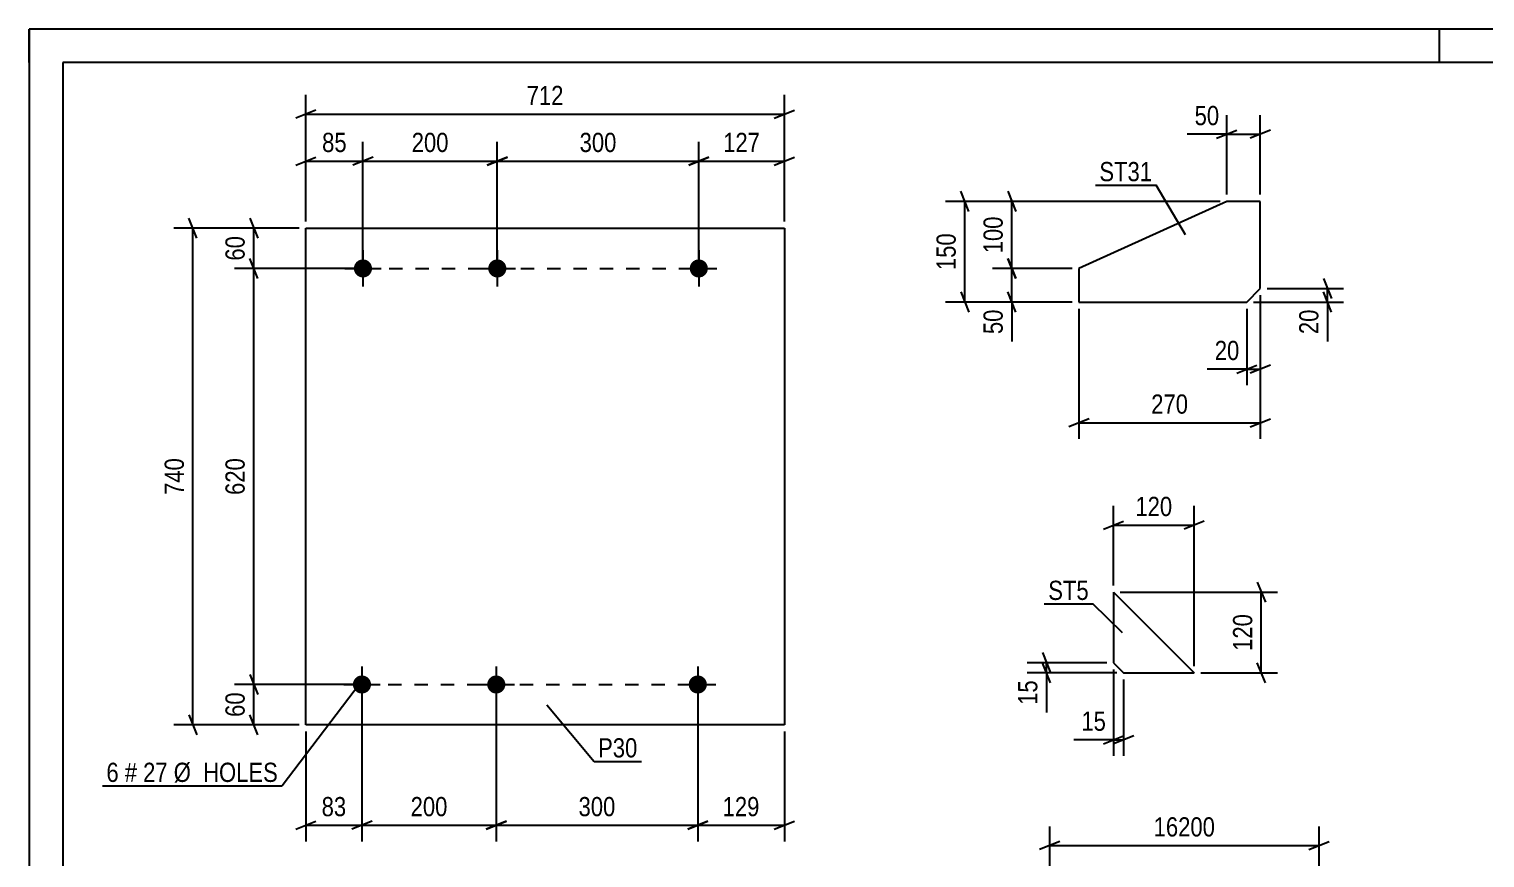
# Model space of a CAD drawing. Header units: millimetres. Extents: x 0 to 420, y 0 to 297.
# Drawn here: x 0 to 216.7, y 173.5 to 297 of the extents above; entities that cross this region are included whole.
import ezdxf

# ---------------------------------------------------------------- set-up
doc = ezdxf.new("R2010")
doc.units = ezdxf.units.MM
doc.linetypes.add('DXK_LINE_DOT2', pattern=[3.9198, 1.9599, -1.9599])
doc.styles.add('Arial Narrow', font='ARIALN.TTF', dxfattribs={"height": 0.2})

# ---------------------------------------------------------------- blocks, each defined once
blk = doc.blocks.new('Unknown-122569878-1134')
at = {"color": 5, "linetype": 'Continuous'}
for p, q in [((420, 297), (0, 297)), ((0, 297), (0, 0)), ((0, 292), (0, 297)), ((210, 292), (210, 297)), ((415, 292), (5, 292)), ((5, 292), (5, 5))]:
    blk.add_line(p, q, dxfattribs=at)
blk = doc.blocks.new('Part-122569878-10540 - 10539')
at = {"color": 2, "linetype": 'Continuous'}
for p, q in [((178.3, 271.33), (156.3, 261.33)), ((183.3, 271.33), (178.3, 271.33)), ((183.3, 258.33), (183.3, 271.33)), ((156.3, 261.33), (156.3, 256.33)), ((181.3, 256.33), (183.3, 258.33)), ((156.3, 256.33), (181.3, 256.33))]:
    blk.add_line(p, q, dxfattribs=at)
blk = doc.blocks.new('Part-122569878-10514 - 10513')
at = {"color": 2, "linetype": 'Continuous'}
for p, q in [((41.2, 193.33), (41.2, 267.33)), ((41.2, 267.33), (112.44, 267.33)), ((112.44, 267.33), (112.44, 193.33)), ((112.44, 193.33), (41.2, 193.33))]:
    blk.add_line(p, q, dxfattribs=at)
blk = doc.blocks.new('Bolt-122569878-10515 - 10513')
at = {"linetype": 'Continuous'}
for points in [[(49.7, 262.68, -1), (49.7, 259.98, -1)], [(69.7, 262.68, -1), (69.7, 259.98, -1)], [(99.7, 262.68, -1), (99.7, 259.98, -1)]]:
    blk.add_hatch(color=1, dxfattribs=at).paths.add_polyline_path(points)
at = {"color": 1, "linetype": 'Continuous'}
for p, q in [((49.7, 264.03), (49.7, 258.63)), ((69.7, 264.03), (69.7, 258.63)), ((99.7, 264.03), (99.7, 258.63)), ((47, 261.33), (52.4, 261.33)), ((67, 261.33), (72.4, 261.33)), ((97, 261.33), (102.4, 261.33))]:
    blk.add_line(p, q, dxfattribs=at)
blk = doc.blocks.new('Bolt-122569878-10516 - 10513')
at = {"linetype": 'Continuous'}
for points in [[(49.55, 200.68, -1), (49.55, 197.98, -1)], [(69.55, 200.68, -1), (69.55, 197.98, -1)], [(99.55, 200.68, -1), (99.55, 197.98, -1)]]:
    blk.add_hatch(color=1, dxfattribs=at).paths.add_polyline_path(points)
at = {"color": 1, "linetype": 'Continuous'}
for p, q in [((49.55, 202.03), (49.55, 196.63)), ((69.55, 202.03), (69.55, 196.63)), ((99.55, 202.03), (99.55, 196.63)), ((46.85, 199.33), (52.25, 199.33)), ((66.85, 199.33), (72.25, 199.33)), ((96.85, 199.33), (102.25, 199.33))]:
    blk.add_line(p, q, dxfattribs=at)
blk = doc.blocks.new('Part-122569878-10594 - 10593')
at = {"color": 2, "linetype": 'Continuous'}
for p, q in [((161.45, 213.08), (161.45, 202.58)), ((161.45, 213.08), (173.45, 201.08)), ((161.45, 202.58), (162.95, 201.08)), ((162.95, 201.08), (173.45, 201.08))]:
    blk.add_line(p, q, dxfattribs=at)
blk = doc.blocks.new('Line-122569878-12328 - 10513')
at = {"color": 1, "linetype": 'DXK_LINE_DOT2'}
blk.add_line((49.7, 261.33), (99.7, 261.33), dxfattribs=at)
blk = doc.blocks.new('Line-122569878-12341 - 10513')
at = {"color": 1, "linetype": 'DXK_LINE_DOT2'}
blk.add_line((49.55, 199.33), (99.55, 199.33), dxfattribs=at)
blk = doc.blocks.new('StraightDimension-122569878-10867 - 10539')
at = {"color": 7, "linetype": 'Continuous'}
for p, q in [((183.3, 257.33), (183.3, 235.94)), ((156.3, 255.33), (156.3, 235.94)), ((157.8, 238.94), (154.8, 237.74)), ((181.8, 237.74), (184.8, 238.94)), ((156.3, 238.34), (183.3, 238.34))]:
    blk.add_line(p, q, dxfattribs=at)
at = {"color": 0}
blk.add_wipeout([(173.14, 239.09), (173.14, 243.29), (166.46, 243.29), (166.46, 239.09)], dxfattribs=at)
at = {"color": 3, "style": 'Arial Narrow'}
blk.add_text('270', height=2.863, dxfattribs=at).set_placement((167.06, 239.69))
blk = doc.blocks.new('StraightDimension-122569878-10861 - 10539')
at = {"color": 7, "linetype": 'Continuous'}
for p, q in [((177.3, 271.33), (143.45, 271.33)), ((145.7, 272.83), (146.9, 269.83)), ((146.3, 261.33), (146.3, 271.33)), ((146.9, 259.83), (145.7, 262.83)), ((155.3, 261.33), (143.45, 261.33))]:
    blk.add_line(p, q, dxfattribs=at)
at = {"color": 0}
blk.add_wipeout([(145.55, 269.67), (141.35, 269.67), (141.35, 262.99), (145.55, 262.99)], dxfattribs=at)
at = {"color": 3, "style": 'Arial Narrow'}
blk.add_text('100', height=2.863, rotation=90.0002, dxfattribs=at).set_placement((144.95, 263.59))
blk = doc.blocks.new('StraightDimension-122569878-10853 - 10539')
at = {"color": 7, "linetype": 'Continuous'}
for p, q in [((178.3, 272.33), (178.3, 284.18)), ((183.3, 272.33), (183.3, 284.18)), ((176.8, 280.73), (179.8, 281.93)), ((184.8, 281.93), (181.8, 280.73)), ((178.3, 281.33), (183.3, 281.33))]:
    blk.add_line(p, q, dxfattribs=at)
at = {"color": 0}
blk.add_wipeout([(177.77, 282.08), (177.77, 286.28), (172.92, 286.28), (172.92, 282.08)], dxfattribs=at)
at = {"color": 7, "linetype": 'Continuous'}
blk.add_line((178.3, 281.33), (172.39, 281.33), dxfattribs=at)
blk.add_line((178.3, 281.33), (172.39, 281.33), dxfattribs=at)
at = {"color": 3, "style": 'Arial Narrow'}
blk.add_text('50', height=2.863, dxfattribs=at).set_placement((173.52, 282.68))
blk = doc.blocks.new('StraightDimension-122569878-10857 - 10539')
at = {"color": 7, "linetype": 'Continuous'}
for p, q in [((184.3, 258.33), (195.7, 258.33)), ((192.7, 259.83), (193.9, 256.83)), ((193.3, 256.33), (193.3, 258.33)), ((182.3, 256.33), (195.7, 256.33)), ((193.9, 254.83), (192.7, 257.83))]:
    blk.add_line(p, q, dxfattribs=at)
at = {"color": 0}
blk.add_wipeout([(192.55, 255.81), (188.35, 255.81), (188.35, 250.95), (192.55, 250.95)], dxfattribs=at)
at = {"color": 7, "linetype": 'Continuous'}
blk.add_line((193.3, 256.33), (193.3, 250.43), dxfattribs=at)
blk.add_line((193.3, 256.33), (193.3, 250.43), dxfattribs=at)
at = {"color": 3, "style": 'Arial Narrow'}
blk.add_text('20', height=2.863, rotation=90.0002, dxfattribs=at).set_placement((191.95, 251.55))
blk = doc.blocks.new('StraightDimension-122569878-10849 - 10539')
at = {"color": 7, "linetype": 'Continuous'}
for p, q in [((183.3, 257.33), (183.3, 243.93)), ((181.3, 255.33), (181.3, 243.93)), ((179.8, 245.73), (182.8, 246.93)), ((181.3, 246.33), (183.3, 246.33)), ((184.8, 246.93), (181.8, 245.73))]:
    blk.add_line(p, q, dxfattribs=at)
at = {"color": 0}
blk.add_wipeout([(180.77, 247.08), (180.77, 251.28), (175.92, 251.28), (175.92, 247.08)], dxfattribs=at)
at = {"color": 7, "linetype": 'Continuous'}
blk.add_line((181.3, 246.33), (175.39, 246.33), dxfattribs=at)
blk.add_line((181.3, 246.33), (175.39, 246.33), dxfattribs=at)
at = {"color": 3, "style": 'Arial Narrow'}
blk.add_text('20', height=2.863, dxfattribs=at).set_placement((176.52, 247.68))
blk = doc.blocks.new('StraightDimension-122569878-10862 - 10539')
at = {"color": 7, "linetype": 'Continuous'}
for p, q in [((145.7, 262.83), (146.9, 259.83)), ((155.3, 261.33), (143.45, 261.33)), ((146.3, 256.33), (146.3, 261.33)), ((155.3, 256.33), (143.45, 256.33)), ((146.9, 254.83), (145.7, 257.83))]:
    blk.add_line(p, q, dxfattribs=at)
at = {"color": 0}
blk.add_wipeout([(145.55, 255.81), (141.35, 255.81), (141.35, 250.95), (145.55, 250.95)], dxfattribs=at)
at = {"color": 7, "linetype": 'Continuous'}
blk.add_line((146.3, 256.33), (146.3, 250.43), dxfattribs=at)
blk.add_line((146.3, 256.33), (146.3, 250.43), dxfattribs=at)
at = {"color": 3, "style": 'Arial Narrow'}
blk.add_text('50', height=2.863, rotation=90.0002, dxfattribs=at).set_placement((144.95, 251.55))
blk = doc.blocks.new('StraightDimension-122569878-10871 - 10539')
at = {"color": 7, "linetype": 'Continuous'}
for p, q in [((177.3, 271.33), (136.45, 271.33)), ((139.9, 269.83), (138.7, 272.83)), ((139.3, 256.33), (139.3, 271.33)), ((155.3, 256.33), (136.45, 256.33)), ((138.7, 257.83), (139.9, 254.83))]:
    blk.add_line(p, q, dxfattribs=at)
at = {"color": 0}
blk.add_wipeout([(138.55, 267.17), (134.35, 267.17), (134.35, 260.49), (138.55, 260.49)], dxfattribs=at)
at = {"color": 3, "style": 'Arial Narrow'}
blk.add_text('150', height=2.863, rotation=90.0002, dxfattribs=at).set_placement((137.95, 261.09))
blk = doc.blocks.new('StraightDimension-122569878-10875 - 10557')
at = {"color": 7, "linetype": 'Continuous'}
for p, q in [((151.94, 166.33), (151.94, 178.18)), ((192.04, 166.33), (192.04, 178.18)), ((153.44, 175.93), (150.44, 174.73)), ((190.54, 174.73), (193.54, 175.93)), ((151.94, 175.33), (192.04, 175.33))]:
    blk.add_line(p, q, dxfattribs=at)
at = {"color": 0}
blk.add_wipeout([(177.16, 176.08), (177.16, 180.28), (166.82, 180.28), (166.82, 176.08)], dxfattribs=at)
at = {"color": 3, "style": 'Arial Narrow'}
blk.add_text('16200', height=2.863, dxfattribs=at).set_placement((167.42, 176.68))
blk = doc.blocks.new('StraightDimension-122569878-10777 - 10513')
at = {"color": 7, "linetype": 'Continuous'}
for p, q in [((32.84, 268.83), (34.04, 265.83)), ((40.2, 267.33), (30.59, 267.33)), ((33.44, 261.33), (33.44, 267.33)), ((34.04, 259.83), (32.84, 262.83)), ((48.7, 261.33), (30.59, 261.33))]:
    blk.add_line(p, q, dxfattribs=at)
at = {"color": 0}
blk.add_wipeout([(32.69, 266.75), (28.49, 266.75), (28.49, 261.9), (32.69, 261.9)], dxfattribs=at)
at = {"color": 3, "style": 'Arial Narrow'}
blk.add_text('60', height=2.863, rotation=90.0002, dxfattribs=at).set_placement((32.09, 262.5))
blk = doc.blocks.new('StraightDimension-122569878-10789 - 10513')
at = {"color": 7, "linetype": 'Continuous'}
for p, q in [((24.99, 265.83), (23.79, 268.83)), ((40.2, 267.33), (21.54, 267.33)), ((24.39, 193.33), (24.39, 267.33)), ((40.2, 193.33), (21.54, 193.33)), ((23.79, 194.83), (24.99, 191.83))]:
    blk.add_line(p, q, dxfattribs=at)
at = {"color": 0}
blk.add_wipeout([(23.64, 233.67), (19.44, 233.67), (19.44, 226.98), (23.64, 226.98)], dxfattribs=at)
at = {"color": 3, "style": 'Arial Narrow'}
blk.add_text('740', height=2.863, rotation=90.0002, dxfattribs=at).set_placement((23.04, 227.58))
blk = doc.blocks.new('StraightDimension-122569878-10811 - 10513')
at = {"color": 7, "linetype": 'Continuous'}
for p, q in [((49.7, 262.33), (49.7, 280.18)), ((69.7, 262.33), (69.7, 280.18)), ((51.2, 277.93), (48.2, 276.73)), ((68.2, 276.73), (71.2, 277.93)), ((49.7, 277.33), (69.7, 277.33))]:
    blk.add_line(p, q, dxfattribs=at)
at = {"color": 0}
blk.add_wipeout([(63.04, 278.08), (63.04, 282.28), (56.36, 282.28), (56.36, 278.08)], dxfattribs=at)
at = {"color": 3, "style": 'Arial Narrow'}
blk.add_text('200', height=2.863, dxfattribs=at).set_placement((56.96, 278.68))
blk = doc.blocks.new('StraightDimension-122569878-10778 - 10513')
at = {"color": 7, "linetype": 'Continuous'}
for p, q in [((34.04, 259.83), (32.84, 262.83)), ((48.7, 261.33), (30.59, 261.33)), ((33.44, 199.33), (33.44, 261.33)), ((32.84, 200.83), (34.04, 197.83)), ((48.55, 199.33), (30.59, 199.33))]:
    blk.add_line(p, q, dxfattribs=at)
at = {"color": 0}
blk.add_wipeout([(32.69, 233.67), (28.49, 233.67), (28.49, 226.98), (32.69, 226.98)], dxfattribs=at)
at = {"color": 3, "style": 'Arial Narrow'}
blk.add_text('620', height=2.863, rotation=90.0002, dxfattribs=at).set_placement((32.09, 227.58))
blk = doc.blocks.new('StraightDimension-122569878-10779 - 10513')
at = {"color": 7, "linetype": 'Continuous'}
for p, q in [((32.84, 200.83), (34.04, 197.83)), ((48.55, 199.33), (30.59, 199.33)), ((33.44, 193.33), (33.44, 199.33)), ((40.2, 193.33), (30.59, 193.33)), ((34.04, 191.83), (32.84, 194.83))]:
    blk.add_line(p, q, dxfattribs=at)
at = {"color": 0}
blk.add_wipeout([(32.69, 198.75), (28.49, 198.75), (28.49, 193.9), (32.69, 193.9)], dxfattribs=at)
at = {"color": 3, "style": 'Arial Narrow'}
blk.add_text('60', height=2.863, rotation=90.0002, dxfattribs=at).set_placement((32.09, 194.5))
blk = doc.blocks.new('StraightDimension-122569878-10793 - 10513')
at = {"color": 7, "linetype": 'Continuous'}
for p, q in [((99.55, 198.33), (99.55, 175.95)), ((112.44, 192.33), (112.44, 175.95)), ((101.05, 178.95), (98.05, 177.75)), ((99.55, 178.35), (112.44, 178.35)), ((110.94, 177.75), (113.94, 178.95))]:
    blk.add_line(p, q, dxfattribs=at)
at = {"color": 0}
blk.add_wipeout([(109.34, 179.1), (109.34, 183.3), (102.65, 183.3), (102.65, 179.1)], dxfattribs=at)
at = {"color": 3, "style": 'Arial Narrow'}
blk.add_text('129', height=2.863, dxfattribs=at).set_placement((103.25, 179.7))
blk = doc.blocks.new('StraightDimension-122569878-10794 - 10513')
at = {"color": 7, "linetype": 'Continuous'}
for p, q in [((69.55, 198.33), (69.55, 175.95)), ((99.55, 198.33), (99.55, 175.95)), ((71.05, 178.95), (68.05, 177.75)), ((69.55, 178.35), (99.55, 178.35)), ((98.05, 177.75), (101.05, 178.95))]:
    blk.add_line(p, q, dxfattribs=at)
at = {"color": 0}
blk.add_wipeout([(87.89, 179.1), (87.89, 183.3), (81.2, 183.3), (81.2, 179.1)], dxfattribs=at)
at = {"color": 3, "style": 'Arial Narrow'}
blk.add_text('300', height=2.863, dxfattribs=at).set_placement((81.8, 179.7))
blk = doc.blocks.new('StraightDimension-122569878-10795 - 10513')
at = {"color": 7, "linetype": 'Continuous'}
for p, q in [((49.55, 198.33), (49.55, 175.95)), ((69.55, 198.33), (69.55, 175.95)), ((51.05, 178.95), (48.05, 177.75)), ((49.55, 178.35), (69.55, 178.35)), ((68.05, 177.75), (71.05, 178.95))]:
    blk.add_line(p, q, dxfattribs=at)
at = {"color": 0}
blk.add_wipeout([(62.89, 179.1), (62.89, 183.3), (56.2, 183.3), (56.2, 179.1)], dxfattribs=at)
at = {"color": 3, "style": 'Arial Narrow'}
blk.add_text('200', height=2.863, dxfattribs=at).set_placement((56.8, 179.7))
blk = doc.blocks.new('StraightDimension-122569878-10796 - 10513')
at = {"color": 7, "linetype": 'Continuous'}
for p, q in [((49.55, 198.33), (49.55, 175.95)), ((41.2, 192.33), (41.2, 175.95)), ((39.7, 177.75), (42.7, 178.95)), ((41.2, 178.35), (49.55, 178.35)), ((51.05, 178.95), (48.05, 177.75))]:
    blk.add_line(p, q, dxfattribs=at)
at = {"color": 0}
blk.add_wipeout([(47.8, 179.1), (47.8, 183.3), (42.95, 183.3), (42.95, 179.1)], dxfattribs=at)
at = {"color": 3, "style": 'Arial Narrow'}
blk.add_text('83', height=2.863, dxfattribs=at).set_placement((43.55, 179.7))
blk = doc.blocks.new('StraightDimension-122569878-10809 - 10513')
at = {"color": 7, "linetype": 'Continuous'}
for p, q in [((99.7, 262.33), (99.7, 280.18)), ((112.44, 268.33), (112.44, 280.18)), ((101.2, 277.93), (98.2, 276.73)), ((110.94, 276.73), (113.94, 277.93)), ((99.7, 277.33), (112.44, 277.33))]:
    blk.add_line(p, q, dxfattribs=at)
at = {"color": 0}
blk.add_wipeout([(109.41, 278.08), (109.41, 282.28), (102.73, 282.28), (102.73, 278.08)], dxfattribs=at)
at = {"color": 3, "style": 'Arial Narrow'}
blk.add_text('127', height=2.863, dxfattribs=at).set_placement((103.33, 278.68))
blk = doc.blocks.new('StraightDimension-122569878-10810 - 10513')
at = {"color": 7, "linetype": 'Continuous'}
for p, q in [((69.7, 262.33), (69.7, 280.18)), ((99.7, 262.33), (99.7, 280.18)), ((71.2, 277.93), (68.2, 276.73)), ((98.2, 276.73), (101.2, 277.93)), ((69.7, 277.33), (99.7, 277.33))]:
    blk.add_line(p, q, dxfattribs=at)
at = {"color": 0}
blk.add_wipeout([(88.04, 278.08), (88.04, 282.28), (81.36, 282.28), (81.36, 278.08)], dxfattribs=at)
at = {"color": 3, "style": 'Arial Narrow'}
blk.add_text('300', height=2.863, dxfattribs=at).set_placement((81.96, 278.68))
blk = doc.blocks.new('StraightDimension-122569878-10812 - 10513')
at = {"color": 7, "linetype": 'Continuous'}
for p, q in [((41.2, 268.33), (41.2, 280.18)), ((49.7, 262.33), (49.7, 280.18)), ((39.7, 276.73), (42.7, 277.93)), ((51.2, 277.93), (48.2, 276.73)), ((41.2, 277.33), (49.7, 277.33))]:
    blk.add_line(p, q, dxfattribs=at)
at = {"color": 0}
blk.add_wipeout([(47.88, 278.08), (47.88, 282.28), (43.02, 282.28), (43.02, 278.08)], dxfattribs=at)
at = {"color": 3, "style": 'Arial Narrow'}
blk.add_text('85', height=2.863, dxfattribs=at).set_placement((43.62, 278.68))
blk = doc.blocks.new('StraightDimension-122569878-10825 - 10513')
at = {"color": 7, "linetype": 'Continuous'}
for p, q in [((41.2, 268.33), (41.2, 287.18)), ((112.44, 268.33), (112.44, 287.18)), ((42.7, 284.93), (39.7, 283.73)), ((41.2, 284.33), (112.44, 284.33)), ((110.94, 283.73), (113.94, 284.93))]:
    blk.add_line(p, q, dxfattribs=at)
at = {"color": 0}
blk.add_wipeout([(80.16, 285.08), (80.16, 289.28), (73.48, 289.28), (73.48, 285.08)], dxfattribs=at)
at = {"color": 3, "style": 'Arial Narrow'}
blk.add_text('712', height=2.863, dxfattribs=at).set_placement((74.08, 285.68))
blk = doc.blocks.new('StraightDimension-122569878-10967 - 10593')
at = {"color": 7, "linetype": 'Continuous'}
for p, q in [((150.85, 204.08), (152.05, 201.08)), ((160.45, 202.58), (148.6, 202.58)), ((152.05, 199.58), (150.85, 202.58)), ((151.45, 201.08), (151.45, 202.58)), ((161.95, 201.08), (148.6, 201.08))]:
    blk.add_line(p, q, dxfattribs=at)
at = {"color": 0}
blk.add_wipeout([(150.7, 200.55), (146.5, 200.55), (146.5, 195.7), (150.7, 195.7)], dxfattribs=at)
at = {"color": 7, "linetype": 'Continuous'}
blk.add_line((151.45, 201.08), (151.45, 195.17), dxfattribs=at)
blk.add_line((151.45, 201.08), (151.45, 195.17), dxfattribs=at)
at = {"color": 3, "style": 'Arial Narrow'}
blk.add_text('15', height=2.863, rotation=90.0002, dxfattribs=at).set_placement((150.1, 196.3))
blk = doc.blocks.new('StraightDimension-122569878-10959 - 10593')
at = {"color": 7, "linetype": 'Continuous'}
for p, q in [((161.45, 201.58), (161.45, 188.68)), ((162.95, 200.08), (162.95, 188.68)), ((159.95, 190.48), (162.95, 191.68)), ((164.45, 191.68), (161.45, 190.48)), ((161.45, 191.08), (162.95, 191.08))]:
    blk.add_line(p, q, dxfattribs=at)
at = {"color": 0}
blk.add_wipeout([(160.92, 191.83), (160.92, 196.03), (156.06, 196.03), (156.06, 191.83)], dxfattribs=at)
at = {"color": 7, "linetype": 'Continuous'}
blk.add_line((161.45, 191.08), (155.54, 191.08), dxfattribs=at)
blk.add_line((161.45, 191.08), (155.54, 191.08), dxfattribs=at)
at = {"color": 3, "style": 'Arial Narrow'}
blk.add_text('15', height=2.863, dxfattribs=at).set_placement((156.66, 192.43))
blk = doc.blocks.new('StraightDimension-122569878-10971 - 10593')
at = {"color": 7, "linetype": 'Continuous'}
for p, q in [((182.85, 214.58), (184.05, 211.58)), ((162.45, 213.08), (185.85, 213.08)), ((183.45, 201.08), (183.45, 213.08)), ((184.05, 199.58), (182.85, 202.58)), ((174.45, 201.08), (185.85, 201.08))]:
    blk.add_line(p, q, dxfattribs=at)
at = {"color": 0}
blk.add_wipeout([(182.7, 210.42), (178.5, 210.42), (178.5, 203.74), (182.7, 203.74)], dxfattribs=at)
at = {"color": 3, "style": 'Arial Narrow'}
blk.add_text('120', height=2.863, rotation=90.0002, dxfattribs=at).set_placement((182.1, 204.34))
blk = doc.blocks.new('StraightDimension-122569878-10963 - 10593')
at = {"color": 7, "linetype": 'Continuous'}
for p, q in [((161.45, 214.08), (161.45, 225.93)), ((173.45, 202.08), (173.45, 225.93)), ((159.95, 222.48), (162.95, 223.68)), ((174.95, 223.68), (171.95, 222.48)), ((161.45, 223.08), (173.45, 223.08))]:
    blk.add_line(p, q, dxfattribs=at)
at = {"color": 0}
blk.add_wipeout([(170.79, 223.83), (170.79, 228.03), (164.1, 228.03), (164.1, 223.83)], dxfattribs=at)
at = {"color": 3, "style": 'Arial Narrow'}
blk.add_text('120', height=2.863, dxfattribs=at).set_placement((164.7, 224.43))
blk = doc.blocks.new('Mark-122569878-11091 - 10539')
at = {"color": 0}
blk.add_wipeout([(167.2, 274.33), (167.2, 277.33), (159.34, 277.33), (159.34, 274.33)], dxfattribs=at)
blk.add_wipeout([(167.2, 274.33), (167.2, 277.33), (159.34, 277.33), (159.34, 274.33)], dxfattribs=at)
at = {"color": 30, "linetype": 'Continuous'}
for p in [(158.74, 273.73), (172.14, 266.33)]:
    blk.add_line(p, (167.8, 273.73), dxfattribs=at)
at = {"color": 3, "style": 'Arial Narrow'}
blk.add_text('ST31', height=2.863, dxfattribs=at).set_placement((159.34, 274.33))
blk = doc.blocks.new('Mark-122569878-11077 - 10513')
at = {"color": 0}
blk.add_wipeout([(90.56, 188.46), (90.56, 191.46), (84.71, 191.46), (84.71, 188.46)], dxfattribs=at)
blk.add_wipeout([(90.56, 188.46), (90.56, 191.46), (84.71, 191.46), (84.71, 188.46)], dxfattribs=at)
at = {"color": 30, "linetype": 'Continuous'}
for p, q in [((77.06, 196.32), (84.11, 187.86)), ((84.11, 187.86), (91.16, 187.86))]:
    blk.add_line(p, q, dxfattribs=at)
at = {"color": 3, "style": 'Arial Narrow'}
blk.add_text('P30', height=2.863, dxfattribs=at).set_placement((84.71, 188.46))
blk = doc.blocks.new('MarkSet-122569878-12293 - 10513')
at = {"color": 0}
blk.add_wipeout([(13.34, 184.81), (13.34, 187.81), (11.51, 187.81), (11.51, 184.81)], dxfattribs=at)
blk.add_wipeout([(13.34, 184.81), (13.34, 187.81), (11.51, 187.81), (11.51, 184.81)], dxfattribs=at)
blk.add_wipeout([(16.07, 184.81), (16.07, 187.81), (14.24, 187.81), (14.24, 184.81)], dxfattribs=at)
blk.add_wipeout([(16.07, 184.81), (16.07, 187.81), (14.24, 187.81), (14.24, 184.81)], dxfattribs=at)
at = {"color": 3, "style": 'Arial Narrow'}
blk.add_text('6', height=2.86, dxfattribs=at).set_placement((11.51, 184.81))
at = {"color": 0}
blk.add_wipeout([(20.63, 184.81), (20.63, 187.81), (16.97, 187.81), (16.97, 184.81)], dxfattribs=at)
blk.add_wipeout([(20.63, 184.81), (20.63, 187.81), (16.97, 187.81), (16.97, 184.81)], dxfattribs=at)
at = {"color": 3, "style": 'Arial Narrow'}
blk.add_text('#', height=2.86, dxfattribs=at).set_placement((14.24, 184.81))
at = {"color": 0}
blk.add_wipeout([(37.05, 184.81), (37.05, 187.81), (21.53, 187.81), (21.53, 184.81)], dxfattribs=at)
blk.add_wipeout([(37.05, 184.81), (37.05, 187.81), (21.53, 187.81), (21.53, 184.81)], dxfattribs=at)
at = {"color": 7, "linetype": 'Continuous'}
for p in [(49.36, 199.57), (10.91, 184.21)]:
    blk.add_line(p, (37.65, 184.21), dxfattribs=at)
at = {"color": 3, "style": 'Arial Narrow'}
for s, p in [('27', (16.97, 184.81)), ('Ø  HOLES', (21.53, 184.81))]:
    blk.add_text(s, height=2.863, dxfattribs=at).set_placement(p)
blk = doc.blocks.new('Mark-122569878-11120 - 10593')
at = {"color": 0}
blk.add_wipeout([(157.75, 211.93), (157.75, 214.93), (151.73, 214.93), (151.73, 211.93)], dxfattribs=at)
blk.add_wipeout([(157.75, 211.93), (157.75, 214.93), (151.73, 214.93), (151.73, 211.93)], dxfattribs=at)
at = {"color": 30, "linetype": 'Continuous'}
for p in [(151.13, 211.33), (162.76, 207.05)]:
    blk.add_line(p, (158.35, 211.33), dxfattribs=at)
at = {"color": 3, "style": 'Arial Narrow'}
blk.add_text('ST5', height=2.863, dxfattribs=at).set_placement((151.73, 211.93))

msp = doc.modelspace()

# ---------------------------------------------------------------- block references
for name in ['Unknown-122569878-1134', 'Part-122569878-10540 - 10539', 'Part-122569878-10514 - 10513', 'Bolt-122569878-10515 - 10513', 'Line-122569878-12328 - 10513', 'Part-122569878-10594 - 10593', 'Bolt-122569878-10516 - 10513', 'Line-122569878-12341 - 10513']:
    msp.add_blockref(name, (0, 0))

# ---------------------------------------------------------------- next in the draw order: block references
for name in ['StraightDimension-122569878-10809 - 10513', 'StraightDimension-122569878-10861 - 10539', 'StraightDimension-122569878-10777 - 10513', 'StraightDimension-122569878-10867 - 10539', 'StraightDimension-122569878-10967 - 10593', 'StraightDimension-122569878-10793 - 10513', 'StraightDimension-122569878-10875 - 10557']:
    msp.add_blockref(name, (0, 0))

# ---------------------------------------------------------------- next in the draw order: block references
for name in ['StraightDimension-122569878-10853 - 10539', 'StraightDimension-122569878-10811 - 10513', 'StraightDimension-122569878-10789 - 10513', 'StraightDimension-122569878-10862 - 10539', 'StraightDimension-122569878-10857 - 10539', 'StraightDimension-122569878-10959 - 10593', 'StraightDimension-122569878-10794 - 10513']:
    msp.add_blockref(name, (0, 0))

# ---------------------------------------------------------------- next in the draw order: block references
for name in ['StraightDimension-122569878-10810 - 10513', 'StraightDimension-122569878-10778 - 10513', 'StraightDimension-122569878-10849 - 10539', 'StraightDimension-122569878-10971 - 10593', 'Mark-122569878-11077 - 10513']:
    msp.add_blockref(name, (0, 0))

# ---------------------------------------------------------------- next in the draw order: block references
for name in ['StraightDimension-122569878-10812 - 10513', 'StraightDimension-122569878-10871 - 10539', 'StraightDimension-122569878-10963 - 10593', 'StraightDimension-122569878-10779 - 10513']:
    msp.add_blockref(name, (0, 0))

# ---------------------------------------------------------------- next in the draw order: block references
for name in ['StraightDimension-122569878-10825 - 10513', 'Mark-122569878-11091 - 10539', 'Mark-122569878-11120 - 10593', 'StraightDimension-122569878-10795 - 10513']:
    msp.add_blockref(name, (0, 0))

# ---------------------------------------------------------------- next in the draw order: block references
msp.add_blockref('StraightDimension-122569878-10796 - 10513', (0, 0))

# ---------------------------------------------------------------- next in the draw order: block references
msp.add_blockref('MarkSet-122569878-12293 - 10513', (0, 0))

doc.saveas('drawing.dxf')
